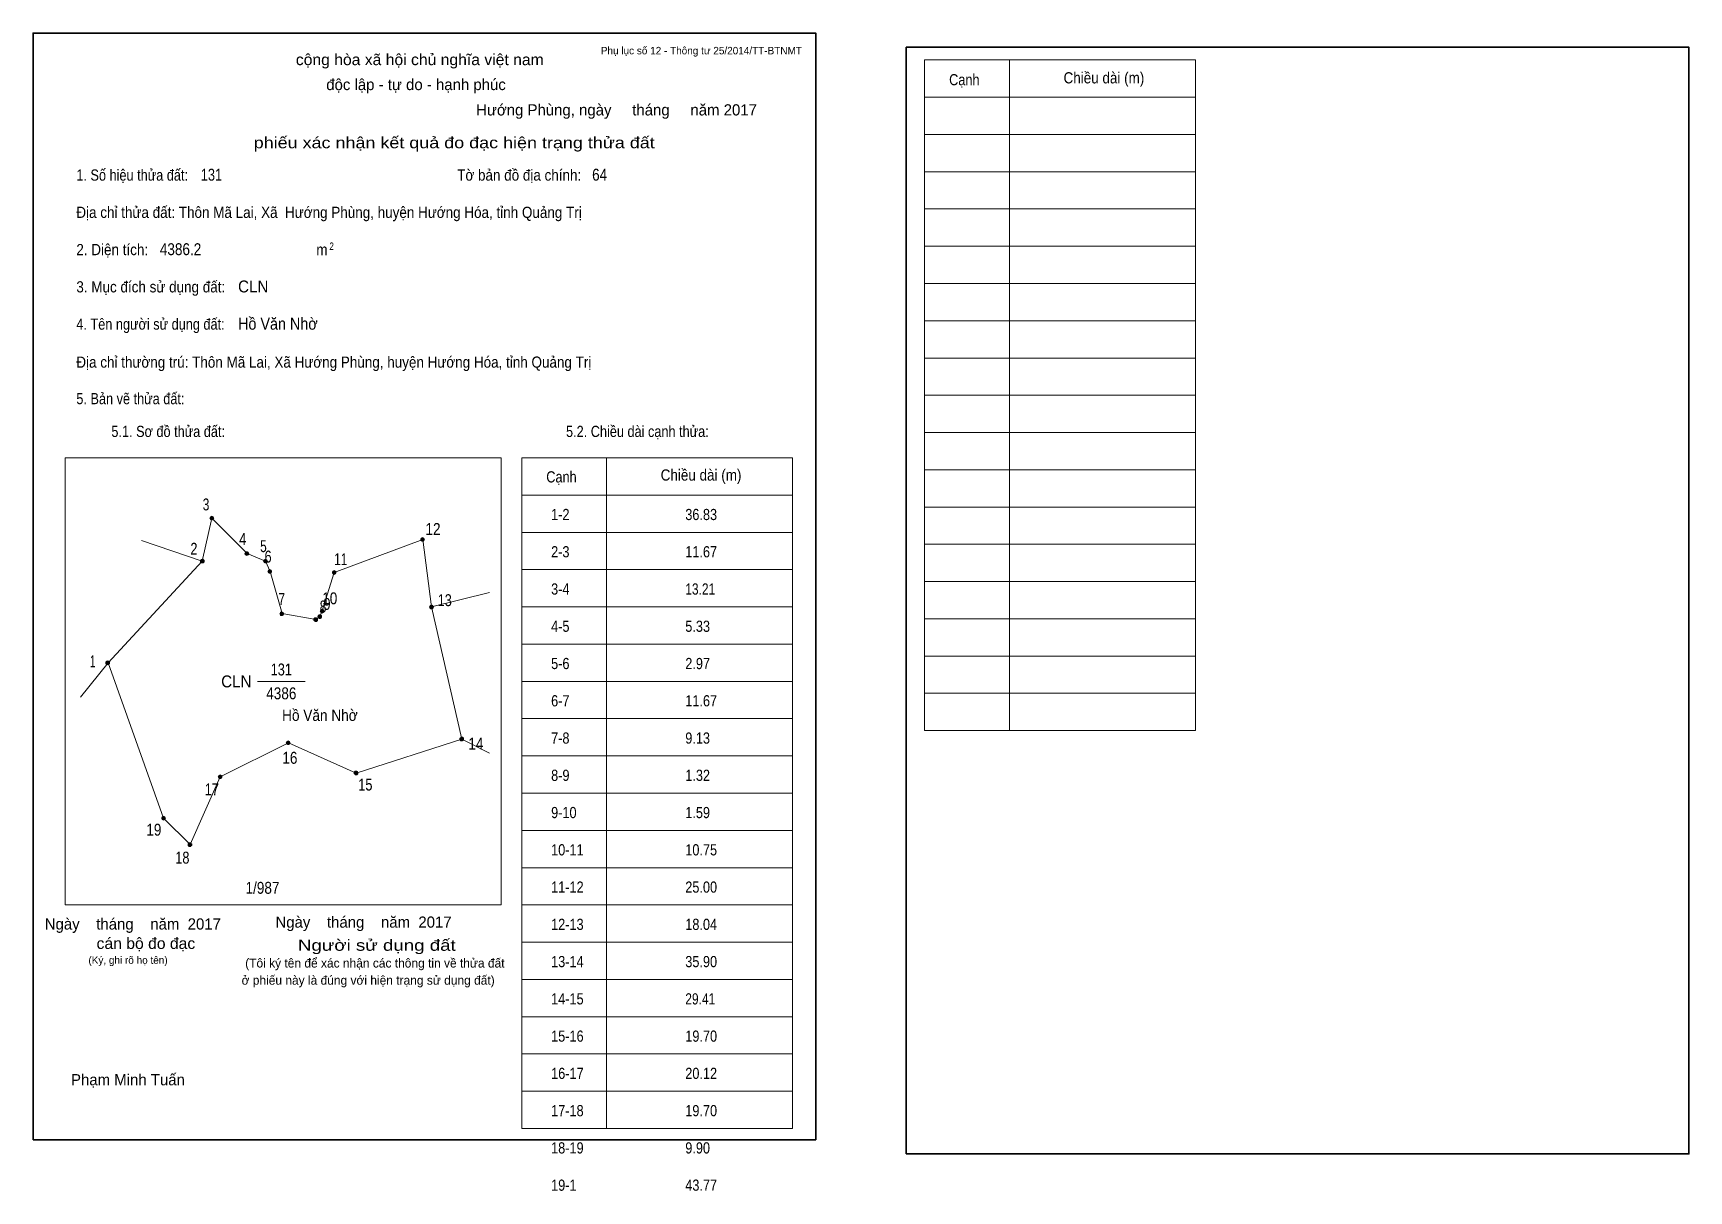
# Model space of a CAD drawing. Header units: centimetres. Extents: x 0 to 44.4, y -1.4 to 29.7.
import ezdxf
from ezdxf.enums import TextEntityAlignment as Align

# ---------------------------------------------------------------- set-up
doc = ezdxf.new("R2010")
doc.units = ezdxf.units.CM
doc.header["$LTSCALE"] = 0.12
for name, color, linetype in [('2', 7, 'Continuous'), ('30', 7, 'Continuous'), ('34', 7, 'Continuous')]:
    doc.layers.add(name, color=color, linetype=linetype)
for name, color, linetype, lineweight in [('32', 7, 'Continuous', 13), ('33', 7, 'Continuous', 13), ('6', 7, 'Continuous', 13), ('63', 7, 'Continuous', 13)]:
    doc.layers.add(name, color=color, linetype=linetype, lineweight=lineweight)

msp = doc.modelspace()

# ---------------------------------------------------------------- hatches: boundary and pattern name
at = {"layer": '32'}
for points in [[(4.8455, 16.6829, 1), (4.7455, 16.6829, 1)], [(10.5014, 16.1097, 1), (10.4014, 16.1097, 1)], [(4.5903, 15.5295, 1), (4.4903, 15.5295, 1)], [(5.7843, 15.73, 1), (5.6843, 15.73, 1)], [(6.2856, 15.5295, 1), (6.1856, 15.5295, 1)], [(6.401, 15.252, 1), (6.301, 15.252, 1)], [(8.1297, 15.2236, 1), (8.0297, 15.2236, 1)], [(7.8056, 14.1846, 1), (7.7056, 14.1846, 1)], [(10.7404, 14.298, 1), (10.6404, 14.298, 1)], [(6.721, 14.1147, 1), (6.621, 14.1147, 1)], [(7.6324, 13.9578, 1), (7.5324, 13.9578, 1)], [(7.7408, 14.0368, 1), (7.6408, 14.0368, 1)], [(2.0505, 12.7982, 1), (1.9505, 12.7982, 1)], [(6.8922, 10.6524, 1), (6.7922, 10.6524, 1)], [(11.5505, 10.7536, 1), (11.4505, 10.7536, 1)], [(5.0693, 9.7409, 1), (4.9693, 9.7409, 1)], [(8.715, 9.8422, 1), (8.615, 9.8422, 1)], [(3.5503, 8.627, 1), (3.4503, 8.627, 1)], [(4.2592, 7.9181, 1), (4.1592, 7.9181, 1)]]:
    msp.add_hatch(color=256, dxfattribs=at).paths.add_polyline_path(points)

# ---------------------------------------------------------------- linework, layer by layer
for centre in [(4.7955, 16.6829), (10.4514, 16.1097), (4.5403, 15.5295), (5.7343, 15.73), (6.2356, 15.5295), (6.351, 15.252), (8.0797, 15.2236), (7.7556, 14.1846), (10.6904, 14.298), (6.671, 14.1147), (7.5824, 13.9578), (7.6908, 14.0368), (2.0005, 12.7982), (6.8422, 10.6524), (11.5005, 10.7536), (5.0193, 9.7409), (8.665, 9.8422), (3.5003, 8.627), (4.2092, 7.9181)]:
    msp.add_circle(centre, 0.05, dxfattribs=at)
at = {"layer": '33'}
msp.add_line((6.02, 12.3), (7.3, 12.3), dxfattribs=at)
at = {"layer": '6'}
msp.add_line((8.08, 15.22), (10.46, 16.11), dxfattribs=at)
for points in [[(2.91, 16.08), (4.54, 15.53), (4.8, 16.68)], [(4.8, 16.68), (5.74, 15.73), (6.24, 15.53)], [(12.25, 14.69), (10.69, 14.3), (10.46, 16.11)], [(4.54, 15.53), (2.01, 12.8), (1.27, 11.88)], [(6.24, 15.53), (6.36, 15.25), (6.68, 14.12), (7.59, 13.96), (7.69, 14.04), (7.76, 14.19), (8.08, 15.22)], [(10.69, 14.3), (11.5, 10.75), (12.25, 10.37)], [(2.01, 12.8), (3.5, 8.63), (4.21, 7.92), (5.02, 9.74), (6.85, 10.65), (8.67, 9.84), (11.5, 10.75)]]:
    msp.add_lwpolyline(points, dxfattribs=at)
at = {"layer": '63'}
for p, q in [((23.92, 28.98), (31.19, 28.98)), ((23.92, 10.98), (23.92, 28.98)), ((26.2, 10.98), (26.2, 28.98)), ((31.19, 10.98), (31.19, 28.98)), ((23.92, 27.98), (31.19, 27.98)), ((23.92, 26.98), (31.19, 26.98)), ((23.92, 25.98), (31.19, 25.98)), ((23.92, 24.98), (31.19, 24.98)), ((23.92, 23.98), (31.19, 23.98)), ((23.92, 22.98), (31.19, 22.98)), ((23.92, 21.98), (31.19, 21.98)), ((23.92, 20.98), (31.19, 20.98)), ((23.92, 19.98), (31.19, 19.98)), ((23.92, 18.98), (31.19, 18.98)), ((0.86, 18.3), (12.56, 18.3)), ((0.86, 6.3), (0.86, 18.3)), ((12.56, 6.3), (12.56, 18.3)), ((13.11, 18.3), (20.38, 18.3)), ((13.11, 0.3), (13.11, 18.3)), ((15.39, 0.3), (15.39, 18.3)), ((20.38, 0.3), (20.38, 18.3)), ((23.92, 17.98), (31.19, 17.98)), ((13.11, 17.3), (20.38, 17.3)), ((23.92, 16.98), (31.19, 16.98)), ((13.11, 16.3), (20.38, 16.3)), ((23.92, 15.98), (31.19, 15.98)), ((13.11, 15.3), (20.38, 15.3)), ((23.92, 14.98), (31.19, 14.98)), ((13.11, 14.3), (20.38, 14.3)), ((23.92, 13.98), (31.19, 13.98)), ((13.11, 13.3), (20.38, 13.3)), ((23.92, 12.98), (31.19, 12.98)), ((13.11, 12.3), (20.38, 12.3)), ((23.92, 11.98), (31.19, 11.98)), ((13.11, 11.3), (20.38, 11.3)), ((23.92, 10.98), (31.19, 10.98)), ((13.11, 10.3), (20.38, 10.3)), ((13.11, 9.3), (20.38, 9.3)), ((13.11, 8.3), (20.38, 8.3)), ((13.11, 7.3), (20.38, 7.3)), ((0.86, 6.3), (12.56, 6.3)), ((13.11, 6.3), (20.38, 6.3)), ((13.11, 5.3), (20.38, 5.3)), ((13.11, 4.3), (20.38, 4.3)), ((13.11, 3.3), (20.38, 3.3)), ((13.11, 2.3), (20.38, 2.3)), ((13.11, 1.3), (20.38, 1.3)), ((13.11, 0.3), (20.38, 0.3))]:
    msp.add_line(p, q, dxfattribs=at)
at = {"layer": '63', "lineweight": 35}
for points in [[(0, 0), (0, 29.7), (21, 29.7), (21, 0)], [(23.43, -0.38), (23.43, 29.32), (44.43, 29.32), (44.43, -0.38)]]:
    msp.add_lwpolyline(points, close=True, dxfattribs=at)

# ---------------------------------------------------------------- texts
at = {"layer": '2', "width": 0.9}
msp.add_text('Hồ Văn Nhờ', height=0.3038, dxfattribs=at).set_placement((7.695, 11.24), align=Align.CENTER)
at = {"layer": '30'}
for s, height, width, p in [('1-2', 0.3, 0.85, (13.9, 16.63)), ('36.83', 0.3, 0.85, (17.5, 16.63)), ('2-3', 0.3, 0.85, (13.9, 15.63)), ('11.67', 0.3, 0.85, (17.5, 15.63)), ('3-4', 0.3, 0.85, (13.9, 14.63)), ('13.21', 0.3, 0.8, (17.5, 14.63)), ('4-5', 0.3, 0.85, (13.9, 13.63)), ('5.33', 0.3, 0.85, (17.5, 13.63)), ('5-6', 0.3, 0.85, (13.9, 12.63)), ('2.97', 0.3, 0.85, (17.5, 12.63)), ('6-7', 0.3, 0.85, (13.9, 11.63)), ('11.67', 0.3, 0.85, (17.5, 11.63)), ('7-8', 0.3, 0.85, (13.9, 10.63)), ('9.13', 0.3, 0.85, (17.5, 10.63)), ('8-9', 0.3, 0.85, (13.9, 9.63)), ('1.32', 0.3, 0.85, (17.5, 9.63)), ('9-10', 0.3, 0.85, (13.9, 8.63)), ('1.59', 0.3, 0.85, (17.5, 8.63)), ('10-11', 0.3, 0.85, (13.9, 7.63)), ('10.75', 0.3, 0.85, (17.5, 7.63)), ('1/987', 0.32, 0.85, (5.7, 6.6)), ('11-12', 0.3, 0.85, (13.9, 6.63)), ('25.00', 0.3, 0.85, (17.5, 6.63)), ('12-13', 0.3, 0.85, (13.9, 5.63)), ('18.04', 0.3, 0.85, (17.5, 5.63)), ('13-14', 0.3, 0.85, (13.9, 4.63)), ('35.90', 0.3, 0.85, (17.5, 4.63)), ('14-15', 0.3, 0.85, (13.9, 3.63)), ('29.41', 0.3, 0.8, (17.5, 3.63)), ('15-16', 0.3, 0.85, (13.9, 2.63)), ('19.70', 0.3, 0.85, (17.5, 2.63)), ('16-17', 0.3, 0.85, (13.9, 1.63)), ('20.12', 0.3, 0.85, (17.5, 1.63)), ('17-18', 0.3, 0.85, (13.9, 0.63)), ('19.70', 0.3, 0.85, (17.5, 0.63)), ('18-19', 0.3, 0.85, (13.9, -0.37)), ('9.90', 0.3, 0.85, (17.5, -0.37)), ('19-1', 0.3, 0.85, (13.9, -1.37)), ('43.77', 0.3, 0.85, (17.5, -1.37))]:
    msp.add_text(s, height=height, dxfattribs=dict(at, width=width)).set_placement(p)
at = {"layer": '32'}
for s, width, p in [('3', 0.75, (4.64, 16.89)), ('12', 0.85, (10.73, 16.23)), ('2', 0.8, (4.315, 15.7)), ('4', 0.8, (5.625, 15.96)), ('5', 0.75, (6.18, 15.77)), ('6', 0.8, (6.305, 15.49)), ('11', 0.75, (8.255, 15.42)), ('7', 0.75, (6.67, 14.35)), ('10', 0.85, (7.96, 14.37)), ('8', 0.75, (7.78, 14.15)), ('9', 0.8, (7.885, 14.22)), ('13', 0.8, (11.045, 14.32)), ('1', 0.65, (1.6, 12.68)), ('14', 0.85, (11.88, 10.47)), ('16', 0.85, (6.89, 10.09)), ('17', 0.8, (4.795, 9.24)), ('15', 0.8, (8.915, 9.37)), ('19', 0.85, (3.24, 8.16)), ('18', 0.8, (4.005, 7.41))]:
    msp.add_text(s, height=0.32, dxfattribs=dict(at, width=width)).set_placement(p, align=Align.CENTER)
at = {"layer": '33', "width": 0.95}
msp.add_text('CLN', height=0.32, dxfattribs=at).set_placement((5.86, 12.14), align=Align.RIGHT)
at = {"layer": '33'}
for s, width, p in [('131', 0.8, (6.66, 12.46)), ('4386', 0.85, (6.66, 11.82))]:
    msp.add_text(s, height=0.32, dxfattribs=dict(at, width=width)).set_placement(p, align=Align.CENTER)
at = {"layer": '34'}
for s, width, p in [('131', 0.8, (4.5, 25.74)), ('64', 0.85, (15, 25.74)), ('4386.2', 0.85, (3.4, 23.74)), ('CLN', 0.95, (5.5, 22.74)), ('Hồ Văn Nhờ', 0.9, (5.5, 21.74))]:
    msp.add_text(s, height=0.32, dxfattribs=dict(at, width=width)).set_placement(p)
at = {"layer": '63'}
for s, height, p in [('Phụ lục số 12 - Thông tư 25/2014/TT-BTNMT', 0.2, (20.63, 29.13)), ('Ngày    tháng    năm  2017', 0.3, (5.04, 5.64)), ('Ngày    tháng    năm  2017', 0.3, (11.23, 5.69)), ('(Ký, ghi rõ họ tên)', 0.2, (3.61, 4.72))]:
    msp.add_text(s, height=height, dxfattribs=at).set_placement(p, align=Align.RIGHT)
at = {"layer": '63', "width": 1.05}
msp.add_text('cộng hòa xã hội chủ nghĩa việt nam', height=0.3, dxfattribs=at).set_placement((10.375, 28.84), align=Align.CENTER)
at = {"layer": '63'}
for s, height, p in [('độc lập - tự do - hạnh phúc', 0.3, (10.275, 28.17)), ('Hướng Phùng, ngày     tháng     năm 2017', 0.3, (15.655, 27.49)), ('(Tôi ký tên để xác nhận các thông tin về thửa đất ', 0.24, (9.215, 4.62)), ('ở phiếu này là đúng với hiện trạng sử dụng đất)', 0.24, (8.99, 4.16)), ('Phạm Minh Tuấn', 0.3, (2.545, 1.46))]:
    msp.add_text(s, height=height, dxfattribs=at).set_placement(p, align=Align.CENTER)
for s, height, width, p in [('Cạnh', 0.3, 0.85, (24.58, 28.3)), ('Chiều dài (m)', 0.3, 0.9, (27.65, 28.35)), ('1. Số hiệu thửa đất:', 0.3, 0.85, (1.16, 25.74)), ('Tờ bản đồ địa chính:', 0.3, 0.9, (11.38, 25.74)), ('Địa chỉ thửa đất: Thôn Mã Lai, Xã  Hướng Phùng, huyện Hướng Hóa, tỉnh Quảng Trị', 0.3, 0.9, (1.16, 24.74)), ('2. Diện tích:', 0.3, 0.9, (1.16, 23.74)), ('2', 0.2, 0.8, (7.95, 23.88)), ('m', 0.3, 0.9, (7.6, 23.74)), ('3. Mục đích sử dụng đất:', 0.3, 0.9, (1.16, 22.74)), ('4. Tên người sử dụng đất:', 0.3, 0.85, (1.16, 21.74)), ('Địa chỉ thường trú: Thôn Mã Lai, Xã Hướng Phùng, huyện Hướng Hóa, tỉnh Quảng Trị', 0.3, 0.9, (1.16, 20.72)), ('5. Bản vẽ thửa đất:', 0.3, 0.85, (1.16, 19.74)), ('5.1. Sơ đồ thửa đất:', 0.3, 0.85, (2.1, 18.86)), ('5.2. Chiều dài cạnh thửa:', 0.3, 0.85, (14.3, 18.86)), ('Cạnh', 0.3, 0.85, (13.77, 17.64)), ('Chiều dài (m)', 0.3, 0.9, (16.84, 17.69))]:
    msp.add_text(s, height=height, dxfattribs=dict(at, width=width)).set_placement(p)
for s, width, p in [('phiếu xác nhận kết quả đo đạc hiện trạng thửa đất', 1.2, (16.68, 26.61)), ('cán bộ đo đạc', 1.05, (4.35, 5.12)), ('Người sử dụng đất', 1.25, (11.34, 5.07))]:
    msp.add_text(s, height=0.3, dxfattribs=dict(at, width=width)).set_placement(p, align=Align.RIGHT)

doc.saveas('drawing.dxf')
